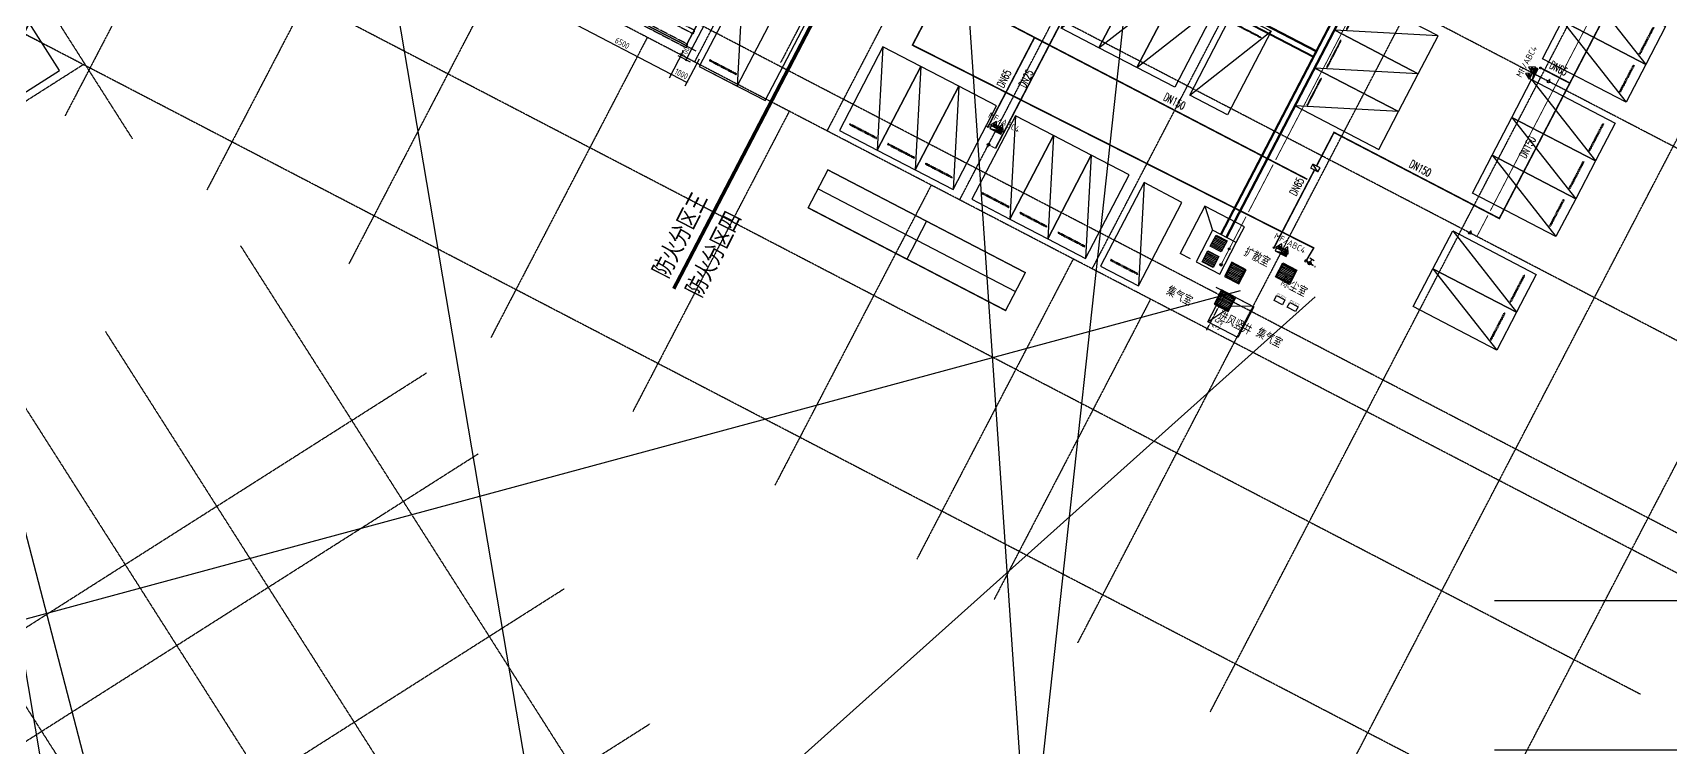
# Model space of a CAD drawing. Extents: x -1466470 to 922624, y -511729 to 590125.
# Drawn here: x -281017 to -188944, y 154421 to 194625 of the extents above; entities that cross this region are included whole.
import ezdxf
from ezdxf.xclip import XClip

# ---------------------------------------------------------------- set-up
doc = ezdxf.new("R2010")
doc.units = 0
doc.header["$LTSCALE"] = 10
doc.header["$MEASUREMENT"] = 0
doc.header["$XCLIPFRAME"] = 2
for name, pattern in [('104-13 B2核心筒$0$DASH', [0.35, 0.25, -0.1]), ('DASH', [0.35, 0.25, -0.1]), ('X-104 B2平面$0$DOTE', [2.42, 2, -0.2, 0.02, -0.2]), ('X-104 B2平面$1$DASH', [0.35, 0.25, -0.1])]:
    doc.linetypes.add(name, pattern=pattern)
for name, color, linetype in [('104-13 B2核心筒$0$02-TEXT_房间', 7, 'Continuous'), ('104-13 B2核心筒$0$A-E_电梯', 171, 'Continuous'), ('104-13 B2核心筒$0$A-TECH_结构', 21, 'Continuous'), ('104-13 B2核心筒$0$A_STR-砼柱', 51, 'Continuous'), ('EQUIP_消火栓', 7, 'Continuous'), ('EQUIP_消防', 7, 'Continuous'), ('EQUIP_给水', 7, 'Continuous'), ('PIPE-中水', 122, 'TG_Z'), ('PIPE-压力废', 31, 'TG_YF'), ('PIPE-消防', 1, 'Continuous'), ('PIPE-给水', 3, 'TG_J'), ('TEXT_中水', 7, 'Continuous'), ('TEXT_消防', 7, 'Continuous'), ('TWT_DASH', 8, 'DASH'), ('TWT_DIM', 3, 'Continuous'), ('TWT_水箱', 7, 'Continuous'), ('VALVE_消防', 7, 'Continuous'), ('VPIPE-中水中', 124, 'Continuous'), ('VPIPE-压力废', 31, 'Continuous'), ('VPIPE-消防', 1, 'Continuous'), ('X-104 B2平面$0$$0$A-TECH_结构', 21, 'Continuous'), ('X-104 B2平面$0$02-TEXT_房间', 7, 'Continuous'), ('X-104 B2平面$0$A-I_车位', 9, 'Continuous'), ('X-104 B2平面$0$A-O_防水层', 222, 'Continuous'), ('X-104 B2平面$0$A-SUR_看线', 231, 'Continuous'), ('X-104 B2平面$0$A-TECH_结构', 21, 'Continuous'), ('X-104 B2平面$0$A_AXIS-轴线', 9, 'X-104 B2平面$0$DOTE'), ('X-104 B2平面$0$A_STR-砼墙', 51, 'Continuous'), ('X-104 B2平面$0$VPIPE-消防', 1, 'Continuous'), ('X-104 B2平面$0$人防分区指标', 5, 'Continuous'), ('X-104 B2平面$0$集水坑&', 6, 'Continuous'), ('X-104 B2平面$1$A-C_门', 150, 'Continuous'), ('X-104 B2平面$1$集水坑&', 7, 'Continuous'), ('水-管线-给水低', 1, 'Continuous'), ('水-设备-给水', 7, 'Continuous'), ('水-阀门-给水', 7, 'Continuous')]:
    doc.layers.add(name, color=color, linetype=linetype)
for name, color, linetype, plot in [('104-13 B2核心筒$0$04-不打印_辅助线', 165, 'Continuous', False), ('X-104 B2平面$0$04-不打印_辅助线', 165, 'Continuous', False), ('X-104 B2平面$0$04-不打印_防火分区', 30, 'Continuous', False), ('X-104 B2平面$0$04-不打印_面积', 5, 'Continuous', False), ('X-104 B2平面$1$DIM_MODI', 6, 'Continuous', False)]:
    doc.layers.add(name, color=color, linetype=linetype, plot=plot)
doc.layers.get('X-104 B2平面$0$A-SUR_看线').off()
doc.styles.add('104-13 B2核心筒$0$_TCH_SPACE', font='ros.shx', dxfattribs={"width": 0.75, "height": 5, "bigfont": 'jd.shx'})
doc.styles.add('_TCH_DIM_T3', font='ROS1', dxfattribs={"width": 0.8, "bigfont": 'JD'})
doc.styles.add('_TWT_PIPEDN', font='SIMPLEX', dxfattribs={"width": 0.8, "height": 3.5, "bigfont": 'HZTXT'})
doc.styles.get("Standard").update_dxf_attribs({"font": 'gbenor.shx', "bigfont": 'gbcbig.shx'})
doc.styles.add('TG_LINETYPE', font='romans2.shx', dxfattribs={"width": 0.8, "height": 3, "bigfont": 'hzdf2.shx'})
doc.styles.add('X-104 B2平面$0$_TCH_SPACE', font='ros.shx', dxfattribs={"width": 0.75, "height": 5, "bigfont": 'jd.shx'})
doc.styles.add('X-104 B2平面$0$Arial', font='arial.ttf', dxfattribs={"width": 0.75, "height": 2.5})
doc.linetypes.add('TG_J', pattern='A,2,-0.3,["J",TG_LINETYPE,S=0.1,R=0,X=-0.23,Y=-0.15],0', length=2.3)
doc.linetypes.add('TG_XH', pattern='A,5,-0.6,["XH",TG_LINETYPE,S=0.1,R=0,X=-0.52,Y=-0.15],0', length=5.6)
doc.linetypes.add('TG_YF', pattern='A,2,-0.6,["YF",TG_LINETYPE,S=0.1,R=0,X=-0.52,Y=-0.15],0', length=2.6)
doc.linetypes.add('TG_Z', pattern='A,2,-0.3,["Z",TG_LINETYPE,S=0.1,R=0,X=-0.23,Y=-0.15],0', length=2.3)
doc.dimstyles.new('_TWT_ARCH&&100', dxfattribs={"dimtxt": 350, "dimasz": 100, "dimexe": 250, "dimexo": 300, "dimgap": 100, "dimtad": 1, "dimdec": 0, "dimzin": 0, "dimdsep": 46, "dimtxsty": '_TCH_DIM_T3', "dimblk": 'ARCHTICK', "dimcen": 0.09, "dimclrt": 7, "dimazin": 2, "dimtfac": 1, "dimtdec": 0, "dimtix": 1, "dimtmove": 2, "dimatfit": 3, "dimfxl": 1, "dimtolj": 1, "dimtzin": 0, "dimarcsym": 0})
pattern_1 = [(180, (350, -250), (-7e-15, -79.375), [])]

# ---------------------------------------------------------------- blocks, each defined once
blk = doc.blocks.new('X-104 B2平面$0$jgfd')
blk.add_lwpolyline([(5300, -1200), (0, -1200), (0, 1200), (5300, 1200), (5300, -1200), (0, 1200)])
at = {"linetype": 'X-104 B2平面$1$DASH', "ltscale": 0.001}
blk.add_lwpolyline([(550, -850), (550, 850), (600, 850), (600, -850)], close=True, dxfattribs=at)
blk = doc.blocks.new('104-13 B2核心筒$0$700x700方柱')
at = {"layer": '104-13 B2核心筒$0$04-不打印_辅助线'}
for p, q in [((-400, -400), (400, 400)), ((-400, 400), (400, -400))]:
    blk.add_line(p, q, dxfattribs=at)
blk = doc.blocks.new('104 轴线')
for p, q in [((-162502, 81623), (-103332, 195290)), ((854, 135981), (-109845, 193607)), ((-69898, 130873), (-37622, 192876)), ((-155052, 77745), (-95881, 191411)), ((13876, 160994), (-43691, 190962)), ((-62447, 126995), (-30171, 188997)), ((-147601, 73866), (-88430, 187532)), ((-25299, 139449), (-114000, 185624)), ((-47571, 137379), (-22720, 185118)), ((-267879, 136479), (-243063, 184152)), ((-140150, 69987), (-80979, 183654)), ((-113685, 111729), (-249575, 182469)), ((-206397, 125945), (-177039, 182341)), ((9443, 152479), (-48124, 182447)), ((-35448, 142477), (-15269, 181239)), ((-260428, 132601), (-235612, 180273)), ((-100664, 136743), (-183422, 179824)), ((-92783, 142787), (-73528, 179775)), ((-198946, 122066), (-169588, 178462)), ((-44634, 138691), (-118433, 177109)), ((-27997, 138598), (-7818, 177361)), ((-252978, 128722), (-228161, 176394)), ((-85332, 138908), (-66077, 175896)), ((-117841, 103746), (-253731, 174486)), ((-191495, 118187), (-162137, 174584)), ((5010, 143964), (-52557, 173931)), ((-16390, 142703), (-367, 173482)), ((-273455, 172905), (-228319, 101944)), ((-245448, 124995), (-220710, 172516)), ((-105097, 128228), (-187855, 171309)), ((-77881, 135029), (-58626, 172018)), ((-184044, 114309), (-154686, 170705)), ((-8939, 138824), (7084, 169603)), ((-296507, 152317), (-270772, 168686)), ((-279783, 168880), (-234647, 97919)), ((-238076, 120964), (-213259, 168637)), ((-56517, 134054), (-122866, 168593)), ((-176593, 110430), (-147235, 166826)), ((-122274, 95231), (-258164, 165971)), ((-2553, 135500), (13470, 166279)), ((-287377, 164050), (-242241, 93088)), ((-230625, 117086), (-205808, 164758)), ((-109530, 119712), (-192288, 162793)), ((-169142, 106551), (-139784, 162948)), ((-292106, 145398), (-266371, 161767)), ((-223174, 113207), (-198357, 160880)), ((-96508, 144726), (-127022, 160610)), ((-294971, 159219), (-249835, 88258)), ((-161691, 102673), (-132333, 159069)), ((-289691, 141601), (-263956, 157970)), ((-126707, 86715), (-262597, 157455)), ((-127630, 84941), (-263520, 155681)), ((-284860, 134007), (-259125, 150376)), ((-130863, 78732), (-266753, 149472)), ((-280030, 126413), (-254295, 142782)), ((-33600, 142600), (-33600, -14400)), ((-25200, 142600), (-25200, -14400)), ((-16800, 142600), (-16800, -14400)), ((-8400, 142600), (-8400, -14400)), ((0, 142600), (0, -14400)), ((8400, 142578), (8400, -14422)), ((-135018, 70749), (-270908, 141489)), ((-35206, 140600), (13400, 140600)), ((-275200, 118819), (-249465, 135189)), ((-50400, 134200), (-50400, -14400)), ((-42000, 134200), (-42000, -14400)), ((-52400, 132200), (13400, 132200)), ((-262856, 99412), (-214266, 130319)), ((-214380, 130100), (-223174, 113207)), ((-210654, 128161), (-219449, 111268)), ((-270370, 111225), (-244634, 127595)), ((-224464, 123832), (-215662, 109994)), ((-202671, 124005), (-211465, 107112)), ((-52400, 123800), (13400, 123800)), ((-265539, 103631), (-239804, 120001)), ((-260709, 96037), (-222317, 120457)), ((-230792, 119807), (-221990, 105969)), ((-194688, 119850), (-203482, 102956)), ((-186705, 115694), (-195499, 98801)), ((-52400, 115400), (13400, 115400)), ((-256737, 89793), (-218420, 114166)), ((-178722, 111538), (-187516, 94645)), ((-170739, 107382), (-179533, 90489)), ((-52400, 107000), (13400, 107000)), ((-209580, 103972), (-134205, -14530)), ((-162756, 103227), (-171550, 86333)), ((-158410, 100964), (-167204, 84071)), ((-217173, 99141), (-141799, -19360)), ((-52400, 98600), (13400, 98600)), ((-241970, 69558), (-199106, 96822)), ((-222323, 95871), (-146948, -22631)), ((-239072, 65001), (-196208, 92266)), ((-52400, 92400), (13400, 92400)), ((-229915, 91038), (-154540, -27464)), ((-237508, 86207), (-162134, -32294)), ((-234241, 57407), (-191378, 84672)), ((-139073, 84000), (-126000, 84000)), ((-139073, 84000), (-126000, 84000)), ((-52400, 84000), (13400, 84000)), ((-244006, 82074), (-168631, -36427)), ((-229411, 49813), (-186547, 77078)), ((-139073, 75600), (-126000, 75600)), ((-52400, 75600), (13400, 75600)), ((-224581, 42219), (-181717, 69484)), ((-139073, 67200), (-126000, 67200)), ((-136300, 67200), (-136300, -2001)), ((-126000, 67200), (-126000, -2001)), ((-117600, 67200), (-117600, -2001)), ((-109200, 67200), (-109200, -2001)), ((-100800, 67200), (-100800, -2001)), ((-92400, 67200), (-92400, -2001)), ((-84000, 67200), (-84000, -2001)), ((-75600, 67200), (-75600, -2001)), ((-67200, 67200), (-67200, -2001)), ((-58800, 67200), (-58800, -2001)), ((-52400, 67200), (13400, 67200)), ((-219751, 34625), (-176887, 61890)), ((-139073, 58800), (13400, 58800)), ((-214920, 27032), (-172057, 54296)), ((-139073, 50400), (13400, 50400)), ((-210090, 19438), (-167226, 46702)), ((-139073, 42000), (13400, 42000)), ((-205260, 11844), (-162396, 39108)), ((-139073, 33600), (13400, 33600)), ((-200430, 4250), (-157566, 31514)), ((-139073, 25200), (13400, 25200)), ((-195599, -3344), (-152735, 23920)), ((-139073, 16800), (13400, 16800)), ((-190769, -10938), (-147905, 16326)), ((-185939, -18532), (-143075, 8732)), ((-139073, 8400), (13400, 8400)), ((-79126, 6098), (-49948, -39738)), ((-158456, -48930), (-73109, 5398)), ((-182718, -23595), (-139855, 3669)), ((-65036, 3331), (-41175, -34153)), ((-153945, -56016), (-61764, 2663)), ((-181108, -26126), (-138245, 1138)), ((-86465, 1426), (-57287, -44410)), ((-105000, 0), (13400, 0)), ((-105000, 0), (13400, 0)), ((-179552, -28573), (-136688, -1309)), ((-166188, -36782), (-111041, -1677)), ((-115209, -1092), (-78883, -58157)), ((-93298, -2923), (-64120, -48760)), ((-149616, -62863), (-57436, -4184)), ((-149595, -62849), (-57415, -4171)), ((-122042, -5442), (-85716, -62507)), ((-162322, -42856), (-107174, -7751)), ((-100975, -7810), (-71797, -53646)), ((-52368, -8400), (13400, -8400)), ((-128875, -9791), (-92549, -66856)), ((-145267, -69696), (-53086, -11017)), ((-145246, -69682), (-53065, -11004)), ((-135708, -14141), (-99382, -71206)), ((-140917, -76529), (-48736, -17850)), ((-140896, -76515), (-48715, -17837)), ((-142541, -18490), (-106215, -75556)), ((-149374, -22840), (-113048, -79905)), ((-150133, -23323), (-113808, -80389)), ((-136567, -83362), (-44387, -24683)), ((-136546, -83348), (-44366, -24670)), ((-156966, -27673), (-120641, -84738)), ((-134130, -87144), (-41949, -28466)), ((-163799, -32023), (-127474, -89088))]:
    blk.add_line(p, q)
at = {"layer": 'Defpoints'}
blk.add_lwpolyline([(13135, -2670), (19996, 9914), (18926, 200140), (-165691, 199501, 0.064843), (-234306, 190322, 0.064894), (-298282, 163874), (-300993, 152958), (-177498, -41043), (-162540, -55229), (-143745, -84755), (-123037, -89354), (13135, -2670)], format="xyb", close=True, dxfattribs=at)
blk = doc.blocks.new('104-13 B2核心筒$0$2400x2100')
for p, q in [((650, 1910), (650, 1760)), ((1750, 1910), (650, 1910)), ((1750, 1760), (1750, 1910)), ((400, 200), (2000, 1600)), ((400, 1600), (2000, 200)), ((650, 1760), (1750, 1760))]:
    blk.add_line(p, q)
at = {"color": 0}
for p, q in [((600, 58), (600, 34)), ((1160, 58), (600, 58)), ((1160, 34), (600, 34)), ((1160, 58), (1160, 34)), ((1800, 58), (1240, 58)), ((1240, 58), (1240, 34)), ((1800, 34), (1240, 34)), ((1800, 58), (1800, 34))]:
    blk.add_line(p, q, dxfattribs=at)
blk.add_lwpolyline([(400, 1600), (400, 200), (2000, 200), (2000, 1600), (400, 1600)], close=True)
at = {"layer": '104-13 B2核心筒$0$04-不打印_辅助线'}
blk.add_lwpolyline([(0, 0), (0, 2100), (2400, 2100), (2400, 0), (0, 0)], close=True, dxfattribs=at)
blk = doc.blocks.new('104-13 B2核心筒')
at = {"layer": '104-13 B2核心筒$0$04-不打印_辅助线'}
for p, q in [((30300, 25100), (31100, 25900)), ((30300, 25900), (31100, 25100)), ((39300, 25100), (40100, 25900)), ((39300, 25900), (40100, 25100)), ((48300, 25100), (49100, 25900)), ((48300, 25900), (49100, 25100)), ((57300, 25100), (58100, 25900)), ((57300, 25900), (58100, 25100)), ((66300, 25100), (67100, 25900)), ((66300, 25900), (67100, 25100)), ((30300, 17600), (31100, 18400)), ((30300, 18400), (31100, 17600)), ((39300, 17600), (40100, 18400)), ((39300, 18400), (40100, 17600)), ((48300, 17600), (49100, 18400)), ((48300, 18400), (49100, 17600)), ((57300, 17600), (58100, 18400)), ((57300, 18400), (58100, 17600)), ((66300, 17600), (67100, 18400)), ((66300, 18400), (67100, 17600)), ((39300, 13400), (40100, 14200)), ((39300, 14200), (40100, 13400)), ((-400, 8600), (400, 9400)), ((-400, 9400), (400, 8600)), ((7800, 8600), (8600, 9400)), ((7800, 9400), (8600, 8600)), ((12300, 8600), (13100, 9400)), ((12300, 9400), (13100, 8600)), ((21300, 8600), (22100, 9400)), ((21300, 9400), (22100, 8600)), ((30300, 8600), (31100, 9400)), ((30300, 9400), (31100, 8600)), ((39300, 8600), (40100, 9400)), ((39300, 9400), (40100, 8600)), ((57300, 8600), (58100, 9400)), ((57300, 9400), (58100, 8600)), ((66300, 8600), (67100, 9400)), ((66300, 9400), (67100, 8600)), ((75667, 5817), (76467, 6617)), ((75667, 6617), (76467, 5817)), ((48300, -400), (49100, 400)), ((48300, 400), (49100, -400)), ((57300, -400), (58100, 400)), ((57300, 400), (58100, -400)), ((66300, -400), (67100, 400)), ((66300, 400), (67100, -400))]:
    blk.add_line(p, q, dxfattribs=at)
at = {"layer": '104-13 B2核心筒$0$A-E_电梯'}
for p, q in [((-3300, 15600), (-4500, 15600)), ((-3300, 15200), (-4500, 15200)), ((-3300, 14800), (-4500, 14800)), ((-2300, 15200), (-1100, 15200)), ((-2300, 14800), (-1100, 14800)), ((-3300, 14400), (-4500, 14400)), ((-3300, 14000), (-4500, 14000)), ((-2300, 14400), (-1100, 14400)), ((-2300, 14000), (-1100, 14000)), ((-3300, 13600), (-4500, 13600)), ((-3300, 13200), (-4500, 13200)), ((-2300, 13600), (-1100, 13600)), ((-2300, 13200), (-1100, 13200)), ((-3300, 12800), (-4500, 12800)), ((-3300, 12400), (-4500, 12400)), ((-3300, 12000), (-4500, 12000)), ((-2300, 12800), (-1100, 12800)), ((-2300, 12400), (-1100, 12400)), ((-2300, 12000), (-1100, 12000)), ((-3300, 11600), (-4500, 11600)), ((-3300, 11200), (-4500, 11200)), ((-2300, 11600), (-1100, 11600)), ((-2300, 11200), (-1100, 11200)), ((-3300, 10800), (-4500, 10800)), ((-3300, 10400), (-4500, 10400)), ((-2300, 10800), (-1100, 10800)), ((-2300, 10400), (-1100, 10400)), ((-3300, 10000), (-4500, 10000)), ((-3300, 9600), (-4500, 9600)), ((-2300, 10000), (-1100, 10000)), ((-2300, 9600), (-1100, 9600)), ((-3300, 9200), (-4500, 9200)), ((-2300, 9200), (-1100, 9200))]:
    blk.add_line(p, q, dxfattribs=at)
for points in [[(-4500, 15600), (-4900, 15600), (-4900, 8800), (-4500, 8800)], [(-2900, 15600), (-3300, 15600), (-3300, 8800), (-2900, 8800)], [(-2700, 8800), (-2900, 8800), (-2900, 15600), (-2700, 15600)], [(-2700, 15600), (-2300, 15600), (-2300, 9200), (-2700, 9200)], [(-1100, 15600), (-700, 15600), (-700, 9200), (-1100, 9200)]]:
    blk.add_lwpolyline(points, close=True, dxfattribs=at)
at = {"layer": '104-13 B2核心筒$0$A-TECH_结构'}
blk.add_line((-700, 9000), (-700, 15600), dxfattribs=at)
at = {"layer": '104-13 B2核心筒$0$A-TECH_结构', "linetype": '104-13 B2核心筒$0$DASH'}
for points in [[(57700, 19200), (56159, 19032), (55950, 18300)], [(400, 14000), (561, 14608), (3600, 14800)], [(38600, 13400), (39304, 13138), (39500, 10100)]]:
    blk.add_lwpolyline(points, dxfattribs=at)
blk.add_lwpolyline([(55950, 18300), (57300, 18300), (57300, 18400, -0.670877), (57300, 18400, -0.000065), (57700, 18400), (57700, 18848), (57700, 19200), (55950, 19200)], format="xyb", close=True, dxfattribs=at)
for points in [[(400, 14000), (3600, 14000), (3600, 14800), (400, 14800)], [(39500, 10100), (38600, 10100), (38600, 13400), (39500, 13400)]]:
    blk.add_lwpolyline(points, close=True, dxfattribs=at)
at = {"layer": '104-13 B2核心筒$0$04-不打印_辅助线'}
ref = blk.add_blockref('104 轴线', (287656, 163437), dxfattribs=dict(at, rotation=57.54087654753766))
XClip(ref).set_block_clipping_path([(-309787.1235870313, 156236.3262284864), (-264650.8410785095, 85274.8859858383), (-219747.6862062201, 113836.3339625026), (-264883.9687147418, 184797.7742051506)])
at = {"layer": '104-13 B2核心筒$0$A-E_电梯'}
blk.add_blockref('104-13 B2核心筒$0$2400x2100', (51100, 9000), dxfattribs=at)
at = {"layer": '104-13 B2核心筒$0$A_STR-砼柱'}
for p in [(8200, 0), (12700, 0), (21700, 0), (30700, 0)]:
    blk.add_blockref('104-13 B2核心筒$0$700x700方柱', p, dxfattribs=at)
at = {"layer": '104-13 B2核心筒$0$02-TEXT_房间', "style": '104-13 B2核心筒$0$_TCH_SPACE', "width": 0.75}
blk.add_text('进风竖井', height=520.9, rotation=360, dxfattribs=at).set_placement((56049, 18589))
blk = doc.blocks.new('X-104 B2平面$0$magy')
blk.add_lwpolyline([(0, 265), (300, 265), (300, -265), (0, -265)], close=True)
at = {"const_width": 10}
blk.add_lwpolyline([(455, 270), (455, -260), (305, -260), (305, 270)], close=True, dxfattribs=at)
for points in [[(305, 270), (455, -260)], [(455, 270), (305, -260)]]:
    blk.add_lwpolyline(points, dxfattribs=at)
blk = doc.blocks.new('X-104 B2平面$1$A$C51037562')
at = {"layer": 'X-104 B2平面$1$集水坑&'}
h = blk.add_hatch(dxfattribs=at)
h.set_pattern_fill('ANSI31', color=256, scale=50, angle=135)
h.set_pattern_definition([(180, (-432649.534, -553252.195), (-7e-15, -79.375), [])])
h.paths.add_polyline_path([(-850, 850), (-50, 850), (-50, 50), (-850, 50)])
for points in [[(-900, 900), (0, 900), (0, 0), (-900, 0)], [(-850, 850), (-50, 850), (-50, 50), (-850, 50)]]:
    blk.add_lwpolyline(points, close=True, dxfattribs=at)
blk = doc.blocks.new('X-104 B2平面$1$12ddddddj')
at = {"layer": 'X-104 B2平面$1$集水坑&', "linetype": 'Continuous'}
h = blk.add_hatch(dxfattribs=at)
h.set_pattern_fill('ANSI31', color=256, scale=50, angle=135)
h.set_pattern_definition(pattern_1)
h.paths.add_polyline_path([(3014056, 294593), (3014756, 294593), (3014756, 293893), (3014056, 293893)])
h.paths.add_polyline_path([(3014056, 293593), (3014756, 293593), (3014756, 292893), (3014056, 292893)])
for points in [[(3015056, 294743), (3013556, 294743), (3013556, 292743), (3015056, 292743)], [(3014056, 294593), (3014756, 294593), (3014756, 293893), (3014056, 293893)], [(3014056, 293593), (3014756, 293593), (3014756, 292893), (3014056, 292893)]]:
    blk.add_lwpolyline(points, close=True, dxfattribs=at)
for centre in [(3013736, 294243), (3013736, 293243)]:
    blk.add_circle(centre, 50, dxfattribs=at)
blk = doc.blocks.new('X-104 B2平面$0$A$C47720B67')
at = {"layer": 'X-104 B2平面$0$A_AXIS-轴线'}
blk.add_line((0, 0), (-2484, 1293), dxfattribs=at)
blk = doc.blocks.new('X-104 B2平面$0$A$C026855F6')
at = {"layer": 'X-104 B2平面$0$VPIPE-消防', "linetype": 'Continuous'}
for centre in [(-155403, -86165), (-186469, -89470), (-170392, -96274)]:
    blk.add_circle(centre, 50, dxfattribs=at)
blk = doc.blocks.new('X-104 B2平面')
at = {"layer": 'X-104 B2平面$0$$0$A-TECH_结构', "linetype": 'X-104 B2平面$1$DASH'}
for points in [[(-59700, 203635), (-53845, 200587), (-53753, 200765), (-59607, 203812)], [(-60104, 202859), (-54249, 199811), (-54157, 199988), (-60011, 203036)]]:
    blk.add_lwpolyline(points, close=True, dxfattribs=at)
at = {"layer": 'X-104 B2平面$0$04-不打印_辅助线'}
blk.add_lwpolyline([(-51059, 203449), (-53507, 198747), (-49807, 196823), (-47545, 201169)], dxfattribs=at)
at = {"layer": 'X-104 B2平面$0$04-不打印_防火分区', "linetype": 'X-104 B2平面$1$DASH', "const_width": 200}
blk.add_lwpolyline([(-54945, 186239), (-28182, 237650), (-32262, 239774), (-31085, 242035), (-33524, 243305), (-32578, 245123), (-31868, 244753), (-18940, 269589)], dxfattribs=at)
at = {"layer": 'X-104 B2平面$0$04-不打印_面积', "color": 250}
blk.add_line((-25122, 242877), (-56424, -43588), dxfattribs=at)
for points in [[(-42154, 257698), (-16810, -114737), (61547, 245499)], [(-16810, -114737), (-112046, 252077)], [(-105673, 249748), (-56424, -43588)], [(-76589, 237898), (-16810, -114737)]]:
    blk.add_lwpolyline(points, dxfattribs=at)
at = {"layer": 'X-104 B2平面$0$A-O_防水层'}
blk.add_lwpolyline([(-58397, 206029), (-52631, 203027), (-54248, 199923), (-60013, 202924)], close=True, dxfattribs=at)
at = {"layer": 'X-104 B2平面$0$A-TECH_结构'}
for points in [[(-24014, 186101), (-22683, 185408), (-22683, 185408), (-22328, 185223), (-23229, 183494), (-24914, 184371), (-24014, 186101)], [(-24914, 184371), (-23557, 185279), (-22384, 185252)]]:
    blk.add_lwpolyline(points, dxfattribs=at)
at = {"layer": 'X-104 B2平面$0$A_STR-砼墙', "linetype": 'X-104 B2平面$1$DASH'}
blk.add_line((-24989, 183903), (-23881, 186032), dxfattribs=at)
at = {"layer": 'X-104 B2平面$0$人防分区指标', "color": 1}
blk.add_line((-40727, 190038), (-41835, 187909), dxfattribs=at)
at = {"layer": 'X-104 B2平面$0$人防分区指标', "color": 1, "const_width": 75}
blk.add_lwpolyline([(-47387, 190799), (-36283, 185019), (-35175, 187148), (-46278, 192928)], close=True, dxfattribs=at)
at = {"layer": 'X-104 B2平面$0$人防分区指标', "color": 1}
for points in [[(-46832, 191864), (-35729, 186084)], [(-47387, 190799), (-36283, 185019)]]:
    blk.add_lwpolyline(points, dxfattribs=at)
at = {"layer": 'X-104 B2平面$1$A-C_门'}
blk.add_line((-24457, 186331), (-22683, 185408), dxfattribs=at)
at = {"layer": 'X-104 B2平面$1$DIM_MODI'}
for points in [[(-23096, 186131), (-227672, 130784), (-256383, 130784)], [(-18875, 185793), (-126043, 89781), (-190030, 89781)]]:
    blk.add_lwpolyline(points, dxfattribs=at)
at = {"layer": 'X-104 B2平面$1$集水坑&', "linetype": 'Continuous'}
for p, q in [((-25077, 190882), (-24651, 189533)), ((-23321, 188840), (-22859, 189727)), ((-25885, 187920), (-26462, 188221))]:
    blk.add_line(p, q, dxfattribs=at)
for points in [[(-13066, 229329), (-14152, 227244), (-6523, 223273), (-24208, 189302)], [(-13022, 229306), (-14085, 227265), (-6456, 223294), (-24163, 189279)], [(-12756, 229168), (-12756, 229168), (-13680, 227393), (-6051, 223421), (-23897, 189140)], [(-12712, 229145), (-12712, 229145), (-13613, 227414), (-5984, 223443), (-23853, 189117)], [(-38609, 209933), (-18828, 199636)], [(-38793, 209578), (-19013, 199281)], [(-38726, 209599), (-18990, 199325)], [(-38587, 209865), (-18851, 199591)], [(-22859, 189727), (-25077, 190882), (-26462, 188221)]]:
    blk.add_lwpolyline(points, dxfattribs=at)
at = {"rotation": 302.4591234524622}
blk.add_blockref('104-13 B2核心筒', (-162014, 239690), dxfattribs=at)
at = {"layer": 'X-104 B2平面$0$A-I_车位'}
for p, rotation in [((-29653, 205045), 242.5000000001566), ((-27525, 203937), 242.5000000001566), ((-25396, 202829), 242.5000000001566), ((264, 199928), 152.5000000001624), ((-22424, 201282), 242.5000000001566), ((-844, 197799), 152.5000000001624), ((-2568, 194497), 152.5000000001624), ((-3676, 192368), 152.5000000001624), ((-4784, 190239), 152.5000000001624), ((-7001, 185981), 152.5000000001624), ((-8109, 183853), 152.5000000001624)]:
    blk.add_blockref('X-104 B2平面$0$jgfd', p, dxfattribs=dict(at, rotation=rotation))
at = {"layer": 'X-104 B2平面$0$A-I_车位', "xscale": -1}
for p, rotation in [((-52442, 198194), 242.5000000001245), ((-17227, 201846), 152.500000000127), ((-18335, 199717), 152.500000000127), ((-44563, 194596), 242.5000000001245), ((-42434, 193488), 242.5000000001245), ((-19443, 197588), 152.500000000127), ((-40305, 192380), 242.5000000001245), ((-37112, 190717), 242.5000000001245), ((-34983, 189609), 242.5000000001245), ((-32854, 188501), 242.5000000001245), ((-29883, 186954), 242.5000000001245)]:
    blk.add_blockref('X-104 B2平面$0$jgfd', p, dxfattribs=dict(at, rotation=rotation))
at = {"layer": 'X-104 B2平面$0$A-SUR_看线'}
blk.add_blockref('X-104 B2平面$0$A$C026855F6', (149199, 284830), dxfattribs=at)
at = {"layer": 'X-104 B2平面$0$A-SUR_看线', "rotation": 89.99999999999991}
blk.add_blockref('X-104 B2平面$0$A$C47720B67', (-47644, 201446), dxfattribs=at)
at = {"layer": 'X-104 B2平面$0$A_AXIS-轴线', "rotation": 7.045863037328646e-07}
blk.add_blockref('104 轴线', (130274, 84690), dxfattribs=at)
at = {"layer": 'X-104 B2平面$1$A-C_门', "rotation": 62.49999861608525}
for p in [(-20951, 185465), (-20215, 185082)]:
    blk.add_blockref('X-104 B2平面$0$magy', p, dxfattribs=at)
at = {"layer": 'X-104 B2平面$1$集水坑&', "linetype": 'Continuous', "rotation": 152.5001302531985}
blk.add_blockref('X-104 B2平面$1$12ddddddj', (2784912, -942993), dxfattribs=at)
at = {"layer": 'X-104 B2平面$1$集水坑&', "xscale": -1, "rotation": 152.5002222897244}
for p in [(-22764, 187311), (-23349, 185755)]:
    blk.add_blockref('X-104 B2平面$1$A$C51037562', p, dxfattribs=at)
at = {"layer": 'X-104 B2平面$1$集水坑&', "rotation": 152.4997763264962}
blk.add_blockref('X-104 B2平面$1$A$C51037562', (-20700, 187702), dxfattribs=at)
at = {"layer": 'X-104 B2平面$0$02-TEXT_房间', "style": 'X-104 B2平面$0$_TCH_SPACE', "width": 0.75}
for s, rotation, p in [('扩散室', 332.5, (-22947, 188130)), ('除尘室', 332.5, (-20863, 186453)), ('集气室', 332.5, (-27310, 185948)), ('进风竖井', 332.49999, (-24408, 184542)), ('集气室', 332.5, (-22256, 183583))]:
    blk.add_text(s, height=520.9, rotation=rotation, dxfattribs=at).set_placement(p)
at = {"layer": 'X-104 B2平面$0$04-不打印_辅助线', "style": 'X-104 B2平面$0$_TCH_SPACE', "width": 0.529412}
blk.add_text('3.5', height=446.2, rotation=62.5, dxfattribs=at).set_placement((-24305, 183884))
at = {"layer": 'X-104 B2平面$0$04-不打印_防火分区', "linetype": 'X-104 B2平面$1$DASH', "style": 'X-104 B2平面$0$Arial', "width": 0.75}
for s, p in [('防火分区三', (-55311, 186776)), ('防火分区四', (-53438, 185693))]:
    blk.add_text(s, height=1000, rotation=63.04604, dxfattribs=at).set_placement(p)
blk = doc.blocks.new('$VALVE$00000497')
for p, q in [((78, 138), (-78, 138)), ((0, 50), (0, 138))]:
    blk.add_line(p, q)
at = {"const_width": 49.6}
blk.add_lwpolyline([(25, 0, 1), (-25, 0, 1)], format="xyb", close=True, dxfattribs=at)
blk.add_circle((0, 0), 50)
blk = doc.blocks.new('$TwtSys$00000320')
at = {"const_width": 20}
for points in [[(0, 0), (0, -121)], [(-37, -83), (37, -83)]]:
    blk.add_lwpolyline(points, dxfattribs=at)
blk = doc.blocks.new('dfgdfgsdfgsdgdfgsdg')
at = {"layer": '水-管线-给水低', "linetype": 'Continuous', "ltscale": 1.5, "const_width": 90}
blk.add_lwpolyline([(-126574, 248570), (-126363, 248231)], dxfattribs=at)
at = {"layer": '水-管线-给水低', "linetype": 'Continuous'}
blk.add_circle((-126614, 248634), 75, dxfattribs=at)
at = {"layer": '水-设备-给水', "xscale": 1.5, "yscale": 1.5, "zscale": 1.5, "rotation": 32.01380127646564}
blk.add_blockref('$TwtSys$00000320', (-126363, 248231), dxfattribs=at)
at = {"layer": '水-阀门-给水', "xscale": 1.8, "yscale": 1.8, "zscale": 1.8, "rotation": 302.0138012764656}
blk.add_blockref('$VALVE$00000497', (-126491, 248436), dxfattribs=at)
blk = doc.blocks.new('$TWTSYS$00000546')
h = blk.add_hatch()
h.set_pattern_fill('ANSI31', color=256, scale=200, style=0)
h.set_pattern_definition([(45, (-38543.802, -6670.83), (-17.67767, 17.67767), [])])
h.paths.add_polyline_path([(-65, 174), (65, 174), (65, 44), (-65, 44)])
for points in [[(0, 344), (-198, 0), (198, 0)], [(-65, 174), (65, 174), (65, 44), (-65, 44)]]:
    blk.add_lwpolyline(points, close=True)
blk = doc.blocks.new('X-104 B2平面$0$12ddddddj')
at = {"layer": 'X-104 B2平面$0$集水坑&', "linetype": 'Continuous'}
h = blk.add_hatch(dxfattribs=at)
h.set_pattern_fill('ANSI31', color=256, scale=50, angle=135)
h.set_pattern_definition(pattern_1)
h.paths.add_polyline_path([(3014056, 294593), (3014756, 294593), (3014756, 293893), (3014056, 293893)])
h.paths.add_polyline_path([(3014056, 293593), (3014756, 293593), (3014756, 292893), (3014056, 292893)])
for points in [[(3015056, 294743), (3013556, 294743), (3013556, 292743), (3015056, 292743)], [(3014056, 294593), (3014756, 294593), (3014756, 293893), (3014056, 293893)], [(3014056, 293593), (3014756, 293593), (3014756, 292893), (3014056, 292893)]]:
    blk.add_lwpolyline(points, close=True, dxfattribs=at)
for centre in [(3013736, 294243), (3013736, 293243)]:
    blk.add_circle(centre, 50, dxfattribs=at)
blk = doc.blocks.new('$TwtSys$00000434')
for p, q in [((-0.5, 0.5), (-0.5, -0.5)), ((-0.5, -0.5), (0.5, 0.5)), ((0.5, 0.5), (-0.5, 0.5)), ((0.5, -0.5), (0.5, 0.5)), ((-0.5, -0.5), (0.5, -0.5))]:
    blk.add_line(p, q)
blk.add_solid([(0.5, -0.5), (0.5, 0.5), (-0.5, -0.5)])
blk = doc.blocks.new('_ArchTick')
at = {"color": 0, "linetype": 'ByBlock', "const_width": 0.4}
blk.add_lwpolyline([(-0.5, -0.5), (0.5, 0.5)], dxfattribs=at)
blk = doc.blocks.new('*D82')
at = {"layer": 'Defpoints', "color": 0, "transparency": 16777216}
for p in [(-244300, 193861), (-243412, 193399), (-244228, 191833)]:
    blk.add_point(p, dxfattribs=at)
at = {"layer": 'TWT_DIM', "color": 0, "lineweight": -2, "transparency": 16777216}
for p, q in [((-244438, 193595), (-245230, 192073)), ((-243551, 193133), (-244343, 191612)), ((-245115, 192295), (-244228, 191833))]:
    blk.add_line(p, q, dxfattribs=at)
at = {"layer": 'TWT_DIM', "color": 0, "lineweight": -2, "transparency": 16777216, "xscale": 100, "yscale": 100, "zscale": 100}
for p, rotation in [((-245115, 192295), 152.5000000005759), ((-244228, 191833), 332.500000000576)]:
    blk.add_blockref('_ArchTick', p, dxfattribs=dict(at, rotation=rotation))
at = {"layer": 'TWT_DIM', "color": 7, "transparency": 16777216, "insert": (-244544, 192308), "char_height": 350, "attachment_point": 5, "rotation": 332.5, "style": '_TCH_DIM_T3'}
blk.add_mtext('\\A1;1000', dxfattribs=at)
blk = doc.blocks.new('*D83')
at = {"layer": 'Defpoints', "color": 0, "transparency": 16777216}
for p in [(-250065, 196862), (-244300, 193861), (-245115, 192295)]:
    blk.add_point(p, dxfattribs=at)
at = {"layer": 'TWT_DIM', "color": 0, "lineweight": -2, "transparency": 16777216}
for p, q in [((-250204, 196596), (-250996, 195075)), ((-250880, 195296), (-245115, 192295)), ((-244438, 193595), (-245230, 192073))]:
    blk.add_line(p, q, dxfattribs=at)
at = {"layer": 'TWT_DIM', "color": 0, "lineweight": -2, "transparency": 16777216, "xscale": 100, "yscale": 100, "zscale": 100}
for p, rotation in [((-250880, 195296), 152.5000000005762), ((-245115, 192295), 332.5000000005761)]:
    blk.add_blockref('_ArchTick', p, dxfattribs=dict(at, rotation=rotation))
at = {"layer": 'TWT_DIM', "color": 7, "transparency": 16777216, "insert": (-247870, 194040), "char_height": 350, "attachment_point": 5, "rotation": 332.5, "style": '_TCH_DIM_T3'}
blk.add_mtext('\\A1;6500', dxfattribs=at)
blk = doc.blocks.new('*D86')
at = {"layer": 'Defpoints', "color": 0, "transparency": 16777216}
for p in [(-243064, 197211), (-242337, 196832), (-244680, 194106)]:
    blk.add_point(p, dxfattribs=at)
at = {"layer": 'TWT_DIM', "color": 0, "lineweight": -2, "transparency": 16777216}
for p, q in [((-242798, 197072), (-242115, 196717)), ((-243953, 193728), (-242337, 196832)), ((-244414, 193968), (-243731, 193612))]:
    blk.add_line(p, q, dxfattribs=at)
at = {"layer": 'TWT_DIM', "color": 0, "lineweight": -2, "transparency": 16777216, "xscale": 100, "yscale": 100, "zscale": 100}
for p, rotation in [((-242337, 196832), 62.5000000001155), ((-243953, 193728), 242.5000000001155)]:
    blk.add_blockref('_ArchTick', p, dxfattribs=dict(at, rotation=rotation))
at = {"layer": 'TWT_DIM', "color": 7, "transparency": 16777216, "insert": (-243389, 195407), "char_height": 350, "attachment_point": 5, "rotation": 62.5, "style": '_TCH_DIM_T3'}
blk.add_mtext('\\A1;3500', dxfattribs=at)
blk = doc.blocks.new('*D87')
at = {"layer": 'Defpoints', "color": 0, "transparency": 16777216}
for p in [(-245003, 193485), (-244680, 194106), (-243953, 193728)]:
    blk.add_point(p, dxfattribs=at)
at = {"layer": 'TWT_DIM', "color": 0, "lineweight": -2, "transparency": 16777216}
for p, q in [((-244414, 193968), (-243731, 193612)), ((-244276, 193107), (-243953, 193728)), ((-243953, 193728), (-243907, 193817)), ((-244737, 193347), (-244054, 192991)), ((-244276, 193107), (-244322, 193018))]:
    blk.add_line(p, q, dxfattribs=at)
at = {"layer": 'TWT_DIM', "color": 0, "lineweight": -2, "transparency": 16777216, "xscale": 100, "yscale": 100, "zscale": 100}
for p, rotation in [((-243953, 193728), 242.5000000001167), ((-244276, 193107), 62.50000000011672)]:
    blk.add_blockref('_ArchTick', p, dxfattribs=dict(at, rotation=rotation))
at = {"layer": 'TWT_DIM', "color": 7, "transparency": 16777216, "insert": (-244359, 193544), "char_height": 350, "attachment_point": 5, "rotation": 62.5, "style": '_TCH_DIM_T3'}
blk.add_mtext('\\A1;700', dxfattribs=at)
blk = doc.blocks.new('$VALVE$00000763')
for p, q in [((-72, -125), (72, 125)), ((-72, 125), (72, 125)), ((-72, -125), (-72, 125)), ((72, -125), (72, 125)), ((-72, -125), (72, -125))]:
    blk.add_line(p, q)
at = {"const_width": 21.1}
blk.add_lwpolyline([(0, -11, 1), (0, 11, 1)], format="xyb", close=True, dxfattribs=at)
for p in [(-72, 0), (72, 0)]:
    blk.add_point(p)
at = {"color": 7, "flags": 9}
for tag in ['XSIZE', 'YSIZE']:
    blk.add_attdef(tag, (0, 0), '', height=0.5, rotation=90, dxfattribs=at)

msp = doc.modelspace()

# ---------------------------------------------------------------- hatches: boundary and pattern name
at = {"layer": 'PIPE-消防', "linetype": 'TG_XH'}
for points in [[(-207850.4, 189015.1), (-207890.3, 189035.9), (-207869.5, 189075.8)], [(-207850.4, 189015.1), (-207829.6, 189055), (-207869.5, 189075.8)], [(-198553, 184175.2), (-198573.8, 184135.3), (-198533.8, 184114.5)], [(-198553, 184175.2), (-198513.1, 184154.4), (-198533.8, 184114.5)]]:
    msp.add_hatch(color=256, dxfattribs=at).paths.add_polyline_path(points)
at = {"layer": 'PIPE-消防'}
msp.add_hatch(color=256, dxfattribs=at).paths.add_polyline_path([(-208990.6, 182512.2), (-208951.9, 182489.3), (-208927.4, 182530.7)])
at = {"layer": 'PIPE-给水', "linetype": 'Continuous'}
for points in [[(-231552.2, 193929.7), (-231592.1, 193950.5), (-231613.2, 193910.1)], [(-231552.2, 193929.7), (-231572.5, 193889.6), (-231613.2, 193910.1)], [(-208990.6, 182512.2), (-208970.3, 182552.4), (-208927.4, 182530.7)]]:
    msp.add_hatch(color=256, dxfattribs=at).paths.add_polyline_path(points)

# ---------------------------------------------------------------- linework, layer by layer
at = {"layer": 'PIPE-中水', "linetype": 'TG_Z', "ltscale": 1.5, "const_width": 52.5}
for points in [[(-190834.9, 200410.1), (-195382.6, 191673.8)], [(-195382.6, 191673.8), (-199060.3, 184608.4)], [(-195781.5, 191881.4), (-195382.6, 191673.8)], [(-195382.6, 191673.8), (-195382.3, 191673.6)], [(-227282.8, 188325.4), (-226883.6, 188117.6)], [(-199198.8, 184342.3), (-199815.1, 183158.3)], [(-200214.3, 183366.1), (-199815.1, 183158.3)]]:
    msp.add_lwpolyline(points, dxfattribs=at)
at = {"layer": 'PIPE-中水', "ltscale": 1.5, "const_width": 90}
msp.add_lwpolyline([(-222915.7, 195740.3), (-226883.6, 188117.6)], dxfattribs=at)
at = {"layer": 'PIPE-压力废', "linetype": 'TG_YF', "ltscale": 1.5, "const_width": 52.5}
for points in [[(-211132.7, 187471.6), (-195829, 216869.6)], [(-212660.2, 184537.3), (-211271.2, 187205.5)], [(-214168.7, 181639.5), (-212798.7, 184271.2)]]:
    msp.add_lwpolyline(points, dxfattribs=at)
at = {"layer": 'PIPE-消防', "linetype": 'TG_XH', "ltscale": 1.5, "const_width": 90}
for points in [[(-186711.7, 206922), (-194589.6, 191788.8)], [(-232241.5, 198291), (-224688, 194358.9)], [(-227299.6, 189340.2), (-224688, 194358.9)], [(-224688, 194358.9), (-209353.9, 186376.5)], [(-196234.5, 192645.1), (-194589.6, 191788.8)], [(-194589.6, 191788.8), (-198553, 184175.2)], [(-208832.9, 187127.8), (-207850.4, 189015.1)], [(-207850.4, 189015.1), (-198553, 184175.2)], [(-211223, 182536.3), (-208952.7, 186897.7)]]:
    msp.add_lwpolyline(points, dxfattribs=at)
at = {"layer": 'PIPE-消防', "ltscale": 1.5, "const_width": 90}
msp.add_lwpolyline([(-208990.6, 182512.2), (-209423.1, 181781)], dxfattribs=at)
at = {"layer": 'PIPE-给水', "linetype": 'Continuous', "ltscale": 1.5, "const_width": 90}
for points in [[(-231552.2, 193929.7), (-229980.6, 196945)], [(-231552.2, 193929.7), (-208990.6, 182512.2)]]:
    msp.add_lwpolyline(points, dxfattribs=at)
at = {"layer": 'TWT_DASH'}
for points in [[(-249729.7, 197614.8), (-243875.4, 194567.2), (-243783.1, 194744.6), (-249637.3, 197792.2)], [(-250133.7, 196838.6), (-244279.5, 193791.1), (-244187.1, 193968.5), (-250041.4, 197016)]]:
    msp.add_lwpolyline(points, close=True, dxfattribs=at)
at = {"layer": 'TWT_水箱'}
msp.add_lwpolyline([(-250043.2, 196904.3), (-244277.6, 193902.9), (-242661.5, 197007.4), (-248427.1, 200008.8)], close=True, dxfattribs=at)
at = {"layer": 'VPIPE-中水中', "linetype": 'Continuous'}
for centre in [(-195781.5, 191881.4), (-227282.8, 188325.4), (-200214.3, 183366.1)]:
    msp.add_circle(centre, 75, dxfattribs=at)
at = {"layer": 'VPIPE-压力废', "linetype": 'Continuous'}
msp.add_circle((-214203.3, 181573), 75, dxfattribs=at)
at = {"layer": 'VPIPE-消防', "linetype": 'Continuous'}
for centre in [(-196234.5, 192645.1), (-227299.6, 189340.2), (-211223, 182536.3)]:
    msp.add_circle(centre, 50, dxfattribs=at)

# ---------------------------------------------------------------- block references
msp.add_blockref('X-104 B2平面', (-190030.1, -6020))
at = {"rotation": 25.92306157038632}
msp.add_blockref('dfgdfgsdfgsdgdfgsdg', (13145, 13515.6, -67187.3), dxfattribs=at)
at = {"layer": 'EQUIP_消火栓', "xscale": 700, "yscale": 180, "zscale": 700}
for p, rotation in [((-196615.3, 192315.5), 62.51548799759927), ((-226848.8, 189159.3), 332.5389311849984), ((-210813.6, 182279.8), 332.5389311849984)]:
    msp.add_blockref('$TwtSys$00000434', p, dxfattribs=dict(at, rotation=rotation))
at = {"layer": 'EQUIP_消防'}
for p, rotation in [((-196786.7, 192181), 62.51548799759927), ((-196603.5, 192533), 62.51548799759927), ((-226983.3, 189330.6), 332.5389311849984), ((-226631.2, 189147.7), 332.5389311849984), ((-210948.1, 182451.1), 332.5389311849984), ((-210596, 182268.2), 332.5389311849984)]:
    msp.add_blockref('$TWTSYS$00000546', p, dxfattribs=dict(at, rotation=rotation))
at = {"layer": 'EQUIP_给水', "linetype": 'ByBlock', "xscale": 1.5, "zscale": 1.5}
for p, yscale, rotation in [((-195781.5, 191881.4), -1.5, 332.5000087528325), ((-227282.8, 188325.4), 1.5, 332.4999912473974), ((-200214.3, 183366.1), -1.5, 332.5000087528325)]:
    msp.add_blockref('$TwtSys$00000320', p, dxfattribs=dict(at, yscale=yscale, rotation=rotation))
at = {"layer": 'VALVE_消防', "xscale": 1.8, "yscale": 1.8, "zscale": 1.8, "rotation": 62.49997937841544}
msp.add_blockref('$VALVE$00000763', (-208892.8, 187012.8), dxfattribs=at)
at = {"layer": 'X-104 B2平面$0$集水坑&', "linetype": 'Continuous', "rotation": 152.5001302531985}
msp.add_blockref('X-104 B2平面$0$12ddddddj', (2594882.3, -949012.7), dxfattribs=at)

# ---------------------------------------------------------------- texts
at = {"layer": 'TEXT_中水', "style": '_TWT_PIPEDN', "width": 0.64}
msp.add_text('DN25', height=450, rotation=62.500897, dxfattribs=at).set_placement((-225210, 191495.2))
at = {"layer": 'TEXT_消防'}
for rotation, p in [(61.732499, (-197321.1, 192073.6)), (332.538931, (-227331.6, 189874.8)), (332.538931, (-211254.8, 183075.2))]:
    msp.add_text('MF/ABC4', height=350, rotation=rotation, dxfattribs=at).set_placement(p)
at = {"layer": 'TEXT_消防', "linetype": 'TG_XH', "style": '_TWT_PIPEDN', "width": 0.64}
for s, rotation, p in [('DN65', 62.508425, (-226437.1, 191485)), ('DN65', 332.499986, (-195776.5, 192660.3)), ('DN150', 332.499986, (-217482.7, 190861.7)), ('DN150', 62.499986, (-197065.3, 187520.2)), ('DN150', 332.499986, (-203663.5, 187089.2)), ('DN65', 62.499979, (-209980.1, 185411.3))]:
    msp.add_text(s, height=450, rotation=rotation, dxfattribs=at).set_placement(p)

# ---------------------------------------------------------------- dimensions: what is measured, and where the dimension line sits
at = {"layer": 'TWT_DIM'}
for p1, p2, distance, text, picture, middle in [((-244680.1, 194106.3), (-243064, 197210.9), -819.7, '3500', '*D86', (-243388.9, 195407.1)), ((-250065.1, 196862.2), (-244299.5, 193860.9), -1765.3, '6500', '*D83', (-247870.4, 194039.6)), ((-244299.5, 193860.9), (-243412.5, 193399.1), -1765.3, '1000', '*D82', (-244544.1, 192308.1)), ((-245003.3, 193485.4), (-244680.1, 194106.3), -819.7, '700', '*D87', (-244358.5, 193544.4))]:
    dim = msp.add_aligned_dim(p1=p1, p2=p2, distance=distance, text=text, dimstyle='_TWT_ARCH&&100', dxfattribs=at)
    dim.commit()
    dim.dimension.update_dxf_attribs({"geometry": picture, "text_midpoint": middle})

doc.saveas('drawing.dxf')
